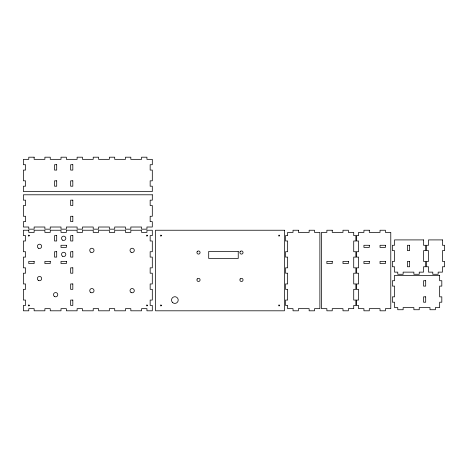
<?xml version="1.0" encoding="UTF-8"?>
<svg xmlns="http://www.w3.org/2000/svg" width="468" height="468" viewBox="0 0 468 468"><rect width="100%" height="100%" fill="white"/><g stroke="black" fill="none" stroke-linecap="round" stroke-linejoin="round"><path stroke-width="0.7" d="M197.192 251.585L196.888 252.533L197.192 253.475L197.999 254.065L198.994 254.065L199.801 253.475L200.111 252.533L199.801 251.585L198.994 251L197.999 251L197.192 251.585M197.192 278.975L196.888 279.922L197.192 280.87L197.999 281.455L198.994 281.455L199.801 280.87L200.111 279.922L199.801 278.975L198.994 278.39L197.999 278.39L197.192 278.975M240.16 251.585L239.856 252.533L240.16 253.475L240.967 254.065L241.962 254.065L242.769 253.475L243.079 252.533L242.769 251.585L241.962 251L240.967 251L240.16 251.585M240.16 278.975L239.856 279.922L240.16 280.87L240.967 281.455L241.962 281.455L242.769 280.87L243.079 279.922L242.769 278.975L241.962 278.39L240.967 278.39L240.16 278.975M29.308 235.609L28.94 236.124L28.337 235.925L28.337 235.293L28.94 235.1L29.308 235.609M29.308 305.434L28.94 305.943L28.337 305.75L28.337 305.118L28.94 304.925L29.308 305.434M147.473 235.609L147.098 236.124L146.502 235.925L146.502 235.293L147.098 235.1L147.473 235.609M161.437 235.609L161.068 236.124L160.465 235.925L160.465 235.293L161.068 235.1L161.437 235.609M147.473 305.434L147.098 305.943L146.502 305.75L146.502 305.118L147.098 304.925L147.473 305.434M161.437 305.434L161.068 305.943L160.465 305.75L160.465 305.118L161.068 304.925L161.437 305.434M279.601 235.609L279.232 236.124L278.63 235.925L278.63 235.293L279.232 235.1L279.601 235.609M279.601 305.434L279.232 305.943L278.63 305.75L278.63 305.118L279.232 304.925L279.601 305.434M34.141 157.195L28.77 157.195L28.77 159.342L23.4 159.342L23.4 164.713L25.547 164.713L25.547 170.083L23.4 170.083L23.4 180.823L25.547 180.823L25.547 186.2L23.4 186.2L23.4 191.57L152.305 191.57L152.305 186.2L150.158 186.2L150.158 180.823L152.305 180.823L152.305 170.083L150.158 170.083L150.158 164.713L152.305 164.713L152.305 159.342L146.934 159.342L146.934 157.195L141.564 157.195L141.564 159.342L130.824 159.342L130.824 157.195L125.453 157.195L125.453 159.342L114.707 159.342L114.707 157.195L109.337 157.195L109.337 159.342L98.596 159.342L98.596 157.195L93.226 157.195L93.226 159.342L82.479 159.342L82.479 157.195L77.109 157.195L77.109 159.342L66.368 159.342L66.368 157.195L60.998 157.195L60.998 159.342L50.257 159.342L50.257 157.195L44.887 157.195L44.887 159.342L34.141 159.342L34.141 157.195M56.698 164.713L54.551 164.713L54.551 170.083L56.698 170.083L56.698 164.713M72.815 164.713L70.668 164.713L70.668 170.083L72.815 170.083L72.815 164.713M56.698 180.823L54.551 180.823L54.551 186.2L56.698 186.2L56.698 180.823M72.815 180.823L70.668 180.823L70.668 186.2L72.815 186.2L72.815 180.823M152.305 194.793L23.4 194.793L23.4 200.164L25.547 200.164L25.547 205.534L23.4 205.534L23.4 216.274L25.547 216.274L25.547 221.645L23.4 221.645L23.4 227.015L28.77 227.015L28.77 229.168L34.141 229.168L34.141 227.015L44.887 227.015L44.887 229.168L50.257 229.168L50.257 227.015L60.998 227.015L60.998 229.168L66.368 229.168L66.368 227.015L77.109 227.015L77.109 229.168L82.479 229.168L82.479 227.015L93.226 227.015L93.226 229.168L98.596 229.168L98.596 227.015L109.337 227.015L109.337 229.168L114.707 229.168L114.707 227.015L125.453 227.015L125.453 229.168L130.824 229.168L130.824 227.015L141.564 227.015L141.564 229.168L146.934 229.168L146.934 227.015L152.305 227.015L152.305 221.645L150.158 221.645L150.158 216.274L152.305 216.274L152.305 205.534L150.158 205.534L150.158 200.164L152.305 200.164L152.305 194.793M72.815 200.164L70.668 200.164L70.668 205.534L72.815 205.534L72.815 200.164M72.815 216.274L70.668 216.274L70.668 221.645L72.815 221.645L72.815 216.274M28.77 230.238L23.4 230.238L23.4 235.609L25.547 235.609L25.547 240.985L23.4 240.985L23.4 251.725L25.547 251.725L25.547 257.096L23.4 257.096L23.4 267.836L25.547 267.836L25.547 273.207L23.4 273.207L23.4 283.953L25.547 283.953L25.547 289.323L23.4 289.323L23.4 300.064L25.547 300.064L25.547 305.434L23.4 305.434L23.4 310.805L28.77 310.805L28.77 308.658L34.141 308.658L34.141 310.805L44.887 310.805L44.887 308.658L50.257 308.658L50.257 310.805L60.998 310.805L60.998 308.658L66.368 308.658L66.368 310.805L77.109 310.805L77.109 308.658L82.479 308.658L82.479 310.805L93.226 310.805L93.226 308.658L98.596 308.658L98.596 310.805L109.337 310.805L109.337 308.658L114.707 308.658L114.707 310.805L125.453 310.805L125.453 308.658L130.824 308.658L130.824 310.805L141.564 310.805L141.564 308.658L146.934 308.658L146.934 310.805L152.305 310.805L152.305 305.434L150.158 305.434L150.158 300.064L152.305 300.064L152.305 289.323L150.158 289.323L150.158 283.953L152.305 283.953L152.305 273.207L150.158 273.207L150.158 267.836L152.305 267.836L152.305 257.096L150.158 257.096L150.158 251.725L152.305 251.725L152.305 240.985L150.158 240.985L150.158 235.609L152.305 235.609L152.305 230.238L146.934 230.238L146.934 232.391L141.564 232.391L141.564 230.238L130.824 230.238L130.824 232.391L125.453 232.391L125.453 230.238L114.707 230.238L114.707 232.391L109.337 232.391L109.337 230.238L98.596 230.238L98.596 232.391L93.226 232.391L93.226 230.238L82.479 230.238L82.479 232.391L77.109 232.391L77.109 230.238L66.368 230.238L66.368 232.391L60.998 232.391L60.998 230.238L50.257 230.238L50.257 232.391L44.887 232.391L44.887 230.238L34.141 230.238L34.141 232.391L28.77 232.391L28.77 230.238M284.433 230.238L155.528 230.238L155.528 310.805L284.433 310.805L284.433 230.238M298.397 230.238L293.026 230.238L293.026 232.391L287.656 232.391L287.656 235.609L285.509 235.609L285.509 240.985L287.656 240.985L287.656 251.725L285.509 251.725L285.509 257.096L287.656 257.096L287.656 267.836L285.509 267.836L285.509 273.207L287.656 273.207L287.656 283.953L285.509 283.953L285.509 289.323L287.656 289.323L287.656 300.064L285.509 300.064L285.509 305.434L287.656 305.434L287.656 308.658L293.026 308.658L293.026 310.805L298.397 310.805L298.397 308.658L309.143 308.658L309.143 310.805L314.514 310.805L314.514 308.658L319.884 308.658L319.884 232.391L314.514 232.391L314.514 230.238L309.143 230.238L309.143 232.391L298.397 232.391L298.397 230.238M332.239 230.238L326.869 230.238L326.869 232.391L321.493 232.391L321.493 308.658L326.869 308.658L326.869 310.805L332.239 310.805L332.239 308.658L342.98 308.658L342.98 310.805L348.35 310.805L348.35 308.658L353.72 308.658L353.72 305.434L355.867 305.434L355.867 300.064L353.72 300.064L353.72 289.323L355.867 289.323L355.867 283.953L353.72 283.953L353.72 273.207L355.867 273.207L355.867 267.836L353.72 267.836L353.72 257.096L355.867 257.096L355.867 251.725L353.72 251.725L353.72 240.985L355.867 240.985L355.867 235.609L353.72 235.609L353.72 232.391L348.35 232.391L348.35 230.238L342.98 230.238L342.98 232.391L332.239 232.391L332.239 230.238M369.299 230.238L363.928 230.238L363.928 232.391L358.558 232.391L358.558 235.609L356.405 235.609L356.405 240.985L358.558 240.985L358.558 251.725L356.405 251.725L356.405 257.096L358.558 257.096L358.558 267.836L356.405 267.836L356.405 273.207L358.558 273.207L358.558 283.953L356.405 283.953L356.405 289.323L358.558 289.323L358.558 300.064L356.405 300.064L356.405 305.434L358.558 305.434L358.558 308.658L363.928 308.658L363.928 310.805L369.299 310.805L369.299 308.658L380.039 308.658L380.039 310.805L385.41 310.805L385.41 308.658L390.78 308.658L390.78 232.391L385.41 232.391L385.41 230.238L380.039 230.238L380.039 232.391L369.299 232.391L369.299 230.238M56.698 235.609L54.551 235.609L54.551 240.985L56.698 240.985L56.698 235.609M72.815 235.609L70.668 235.609L70.668 240.985L72.815 240.985L72.815 235.609M423.546 239.909L394.542 239.909L394.542 245.279L392.395 245.279L392.395 250.649L394.542 250.649L394.542 261.39L392.395 261.39L392.395 266.766L394.542 266.766L394.542 272.136L397.765 272.136L397.765 274.283L403.135 274.283L403.135 272.136L413.876 272.136L413.876 274.283L419.246 274.283L419.246 272.136L423.546 272.136L423.546 266.766L425.693 266.766L425.693 261.39L423.546 261.39L423.546 250.649L425.693 250.649L425.693 245.279L423.546 245.279L423.546 239.909M442.453 239.909L428.489 239.909L428.489 245.279L426.336 245.279L426.336 250.649L428.489 250.649L428.489 261.39L426.336 261.39L426.336 266.766L428.489 266.766L428.489 272.136L432.783 272.136L432.783 274.283L438.153 274.283L438.153 272.136L442.453 272.136L442.453 266.766L444.6 266.766L444.6 261.39L442.453 261.39L442.453 250.649L444.6 250.649L444.6 245.279L442.453 245.279L442.453 239.909M66.368 245.279L60.998 245.279L60.998 247.426L66.368 247.426L66.368 245.279M369.299 245.279L363.928 245.279L363.928 247.426L369.299 247.426L369.299 245.279M385.41 245.279L380.039 245.279L380.039 247.426L385.41 247.426L385.41 245.279M409.582 245.279L407.435 245.279L407.435 250.649L409.582 250.649L409.582 245.279M238.241 251.456L208.705 251.456L208.705 258.441L238.241 258.441L238.241 251.456M56.698 251.725L54.551 251.725L54.551 257.096L56.698 257.096L56.698 251.725M72.815 251.725L70.668 251.725L70.668 257.096L72.815 257.096L72.815 251.725M34.141 261.39L28.77 261.39L28.77 263.542L34.141 263.542L34.141 261.39M50.257 261.39L44.887 261.39L44.887 263.542L50.257 263.542L50.257 261.39M66.368 261.39L60.998 261.39L60.998 263.542L66.368 263.542L66.368 261.39M332.239 261.39L326.869 261.39L326.869 263.542L332.239 263.542L332.239 261.39M348.35 261.39L342.98 261.39L342.98 263.542L348.35 263.542L348.35 261.39M369.299 261.39L363.928 261.39L363.928 263.542L369.299 263.542L369.299 261.39M385.41 261.39L380.039 261.39L380.039 263.542L385.41 263.542L385.41 261.39M409.582 261.39L407.435 261.39L407.435 266.766L409.582 266.766L409.582 261.39M72.815 267.836L70.668 267.836L70.668 273.207L72.815 273.207L72.815 267.836M439.657 275.359L394.542 275.359L394.542 280.73L392.395 280.73L392.395 286.1L394.542 286.1L394.542 296.841L392.395 296.841L392.395 302.211L394.542 302.211L394.542 307.581L397.765 307.581L397.765 309.734L403.135 309.734L403.135 307.581L413.876 307.581L413.876 309.734L419.246 309.734L419.246 307.581L429.993 307.581L429.993 309.734L435.363 309.734L435.363 307.581L439.657 307.581L439.657 302.211L441.81 302.211L441.81 296.841L439.657 296.841L439.657 286.1L441.81 286.1L441.81 280.73L439.657 280.73L439.657 275.359M425.693 280.73L423.546 280.73L423.546 286.1L425.693 286.1L425.693 280.73M72.815 283.953L70.668 283.953L70.668 289.323L72.815 289.323L72.815 283.953M425.693 296.841L423.546 296.841L423.546 302.211L425.693 302.211L425.693 296.841M72.815 300.064L70.668 300.064L70.668 305.434L72.815 305.434L72.815 300.064M62.607 240.16A2.147 2.147 0 0 0 65.83 238.3A2.147 2.147 0 0 0 62.607 236.434A2.147 2.147 0 0 0 62.607 240.16M38.44 248.215A2.147 2.147 0 0 0 41.664 246.355A2.147 2.147 0 0 0 38.44 244.495A2.147 2.147 0 0 0 38.44 248.215M131.093 252.24A2.147 2.147 0 0 0 134.31 250.38A2.147 2.147 0 0 0 131.093 248.52A2.147 2.147 0 0 0 131.093 252.24M90.81 252.24A2.147 2.147 0 0 0 94.027 250.38A2.147 2.147 0 0 0 90.81 248.52A2.147 2.147 0 0 0 90.81 252.24M62.607 256.271A2.147 2.147 0 0 0 65.83 254.411A2.147 2.147 0 0 0 62.607 252.55A2.147 2.147 0 0 0 62.607 256.271M38.44 280.443A2.147 2.147 0 0 0 41.664 278.583A2.147 2.147 0 0 0 38.44 276.717A2.147 2.147 0 0 0 38.44 280.443M131.093 292.523A2.147 2.147 0 0 0 134.31 290.663A2.147 2.147 0 0 0 131.093 288.803A2.147 2.147 0 0 0 131.093 292.523M90.81 292.523A2.147 2.147 0 0 0 94.027 290.663A2.147 2.147 0 0 0 90.81 288.803A2.147 2.147 0 0 0 90.81 292.523M54.551 296.554A2.147 2.147 0 0 0 57.775 294.694A2.147 2.147 0 0 0 54.551 292.833A2.147 2.147 0 0 0 54.551 296.554M172.37 302.31A3.358 3.358 0 0 0 178.056 301.1A3.358 3.358 0 0 0 174.166 296.782A3.358 3.358 0 0 0 172.37 302.31"/></g></svg>
